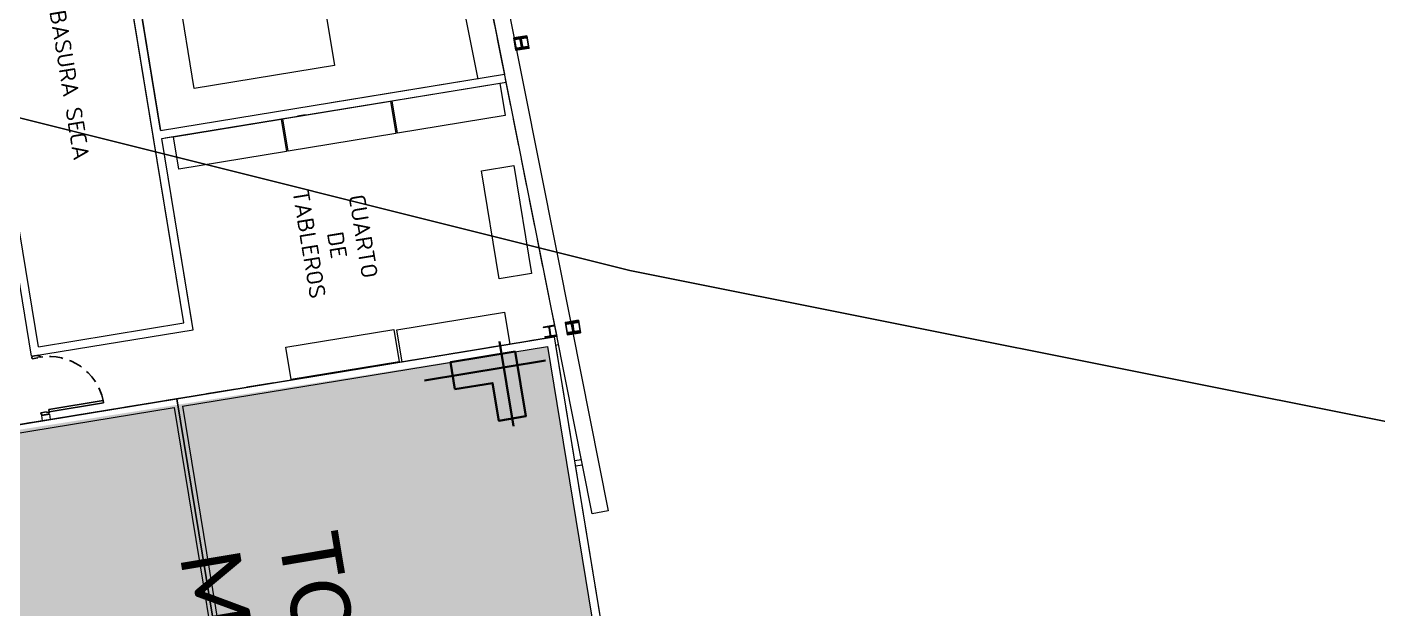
# Model space of a CAD drawing. Header units: metres. Extents: x 2 to 659295185, y -28 to 1124222152.
# Drawn here: x 655583.96 to 655608.68, y 1126581.82 to 1126592.46 of the extents above; entities that cross this region are included whole.
import ezdxf

# ---------------------------------------------------------------- set-up
doc = ezdxf.new("R2010")
doc.units = ezdxf.units.M
doc.header["$MEASUREMENT"] = 0
for name, pattern in [('CCSM_C1_CUERPO BJ$0$CONTINUA', [0]), ('CCSM_C1_CUERPO BJ$0$DASHED', [0.75, 0.5, -0.25]), ('CCSM_C1_CUERPO CK$0$CONTINUA', [0]), ('CONTINUA', [0]), ('DASHDOT', [1, 0.5, -0.25, 0, -0.25])]:
    doc.linetypes.add(name, pattern=pattern)
doc.layers.get('0').update_dxf_attribs({"linetype": 'CONTINUOUS'})
for name, color, linetype in [('CCSM_C1_CUERPO BJ$0$A-EQUIPOS', 9, 'CONTINUOUS'), ('CCSM_C1_CUERPO BJ$0$A-PARED', 2, 'CCSM_C1_CUERPO BJ$0$CONTINUA'), ('CCSM_C1_CUERPO BJ$0$A-PROYECCIONES', 5, 'CCSM_C1_CUERPO BJ$0$DASHED'), ('CCSM_C1_CUERPO BJ$0$A-PUERTA', 5, 'CCSM_C1_CUERPO BJ$0$CONTINUA'), ('CCSM_C1_CUERPO BJ$0$A-TEXTOS AREAS', 8, 'CONTINUOUS'), ('CCSM_C1_CUERPO BJ$0$E-CM', 3, 'CONTINUOUS'), ('CCSM_C1_CUERPO CK$0$A-PARED', 2, 'CCSM_C1_CUERPO CK$0$CONTINUA'), ('CCSM_XREF ESTRUCTURA15$0$E_PLANCHAS B', 67, 'CONTINUOUS'), ('Parcelas', 140, 'CONTINUOUS')]:
    doc.layers.add(name, color=color, linetype=linetype)
doc.layers.add('CCSM_C1_CUERPO CK$0$A-AREAS COMERCIALES', color=151, linetype='CONTINUOUS', plot=False)
for name, color, linetype, lineweight in [('CCSM_XREF ESTRUCTURA15$0$E-CB-COLUMNA', 2, 'CONTINUOUS', 35), ('CCSM_XREF ESTRUCTURA15$0$E-CC-COLUMNA', 2, 'CONTINUOUS', 35), ('LOCALES ASIGNADOS', 41, 'DASHDOT', 0), ('NOMBRES LOCATARIOS', 7, 'CONTINUA', 0)]:
    doc.layers.add(name, color=color, linetype=linetype, lineweight=lineweight)
doc.styles.add('CCSM_C1_CUERPO BJ$0$ROMANS', font='romans__.ttf')
doc.styles.get("Standard").update_dxf_attribs({"font": 'tahoma.ttf'})

# ---------------------------------------------------------------- blocks, each defined once
blk = doc.blocks.new('CCSM_C1_CUERPO BJ$0$HEA200')
blk.add_lwpolyline([(3, 28), (3, 162, -0.410123), (21, 180), (100, 180), (100, 190), (-100, 190), (-100, 180), (-21, 180, -0.410123), (-3, 162), (-3, 28, -0.410123), (-21, 10), (-100, 10), (-100, 0), (100, 0), (100, 10), (21, 10, -0.418316), (3, 28)], format="xyb")
blk = doc.blocks.new('CCSM_C1_CUERPO BJ$0$P-DER 110-15')
for p, q in [((-0.045, 1.01), (-0.085, 1.01)), ((-0.085, 0), (-0.085, 1.01)), ((-0.045, 1.01), (-0.045, 0)), ((-0.015, 0), (-0.035, 0)), ((-0.015, -0.015), (-0.015, 0)), ((-1.1, -0.015), (-1.085, -0.015)), ((-1.1, -0.015), (-1.1, -0.135)), ((-1.1, -0.135), (-1.085, -0.135)), ((-1.085, 0), (-1.065, 0)), ((-1.085, -0.015), (-1.085, 0)), ((-1.085, -0.135), (-1.085, -0.15)), ((-1.085, -0.15), (-1.05, -0.15)), ((-1.065, 0), (-1.065, -0.045)), ((-1.065, -0.045), (-1.05, -0.045)), ((-1.05, -0.045), (-1.05, -0.15)), ((-0.045, 0), (-0.085, 0)), ((-0.035, -0.045), (-0.05, -0.045)), ((-0.05, -0.045), (-0.05, -0.15)), ((-0.015, -0.15), (-0.05, -0.15)), ((-0.035, 0), (-0.035, -0.045)), ((0, -0.015), (-0.015, -0.015)), ((0, -0.135), (-0.015, -0.135)), ((-0.015, -0.135), (-0.015, -0.15)), ((0, -0.015), (0, -0.135))]:
    blk.add_line(p, q)
at = {"color": 8, "linetype": 'CCSM_C1_CUERPO BJ$0$DASHED', "ltscale": 0.5}
blk.add_arc((-0.045, 0), 1.011, 92.268, 180, dxfattribs=at)
blk = doc.blocks.new('CCSM_XREF ESTRUCTURA15$0$COLUM L 120x120')
at = {"color": 5}
for p, q in [((0, 1.095), (0, -0.482)), ((1.474, 0), (-0.774, 0))]:
    blk.add_line(p, q, dxfattribs=at)
blk.add_lwpolyline([(0.95, 0.25), (0.25, 0.25), (0.25, 0.95), (-0.25, 0.95), (-0.25, -0.25), (0.95, -0.25)], close=True)
blk = doc.blocks.new('CCSM_XREF ESTRUCTURA15$0$A$C76C44CDD')
at = {"layer": 'CCSM_XREF ESTRUCTURA15$0$E-CB-COLUMNA'}
blk.add_lwpolyline([(-0.128, 0.144), (-0.106, 0.011, -0.410123), (-0.121, -0.01), (-0.199, -0.022), (-0.197, -0.032), (0, 0), (-0.002, 0.01), (-0.08, -0.003, -0.410123), (-0.1, 0.012), (-0.122, 0.144, -0.410123), (-0.107, 0.165), (-0.029, 0.178), (-0.031, 0.187), (-0.228, 0.155), (-0.226, 0.145), (-0.149, 0.158, -0.418316), (-0.128, 0.143)], format="xyb", dxfattribs=at)
at = {"layer": 'CCSM_XREF ESTRUCTURA15$0$E_PLANCHAS B'}
blk.add_lwpolyline([(-0.014, 0.21), (0.023, -0.017), (-0.214, -0.055), (-0.251, 0.172)], close=True, dxfattribs=at)

msp = doc.modelspace()

# ---------------------------------------------------------------- hatches: boundary and pattern name
at = {"layer": 'LOCALES ASIGNADOS'}
msp.add_hatch(color=256, dxfattribs=at).paths.add_polyline_path([(655593.492, 1126586.61), (655595.4734, 1126574.5213), (655582.7926, 1126572.4429), (655580.799, 1126584.6056)])

# ---------------------------------------------------------------- linework, layer by layer
at = {"layer": 'CCSM_C1_CUERPO BJ$0$A-EQUIPOS', "lineweight": 5}
for p, q in [((655591.5444, 1126597.435), (655592.7069, 1126591.5995)), ((655591.054, 1126597.3374), (655592.2165, 1126591.5019))]:
    msp.add_line(p, q, dxfattribs=at)
for points in [[(655589.5901, 1126591.7558), (655587.0243, 1126591.3352), (655586.7332, 1126593.1115), (655589.2989, 1126593.5321)], [(655592.7198, 1126590.8376), (655590.7461, 1126590.5141), (655590.649, 1126591.1062), (655592.6227, 1126591.4297)], [(655592.7198, 1126590.8376), (655590.7461, 1126590.5141), (655590.649, 1126591.1062), (655592.6227, 1126591.4297)], [(655588.6462, 1126590.7775), (655590.6198, 1126591.101), (655590.7169, 1126590.5089), (655588.7432, 1126590.1854)], [(655588.6462, 1126590.7775), (655590.6198, 1126591.101), (655590.7169, 1126590.5089), (655588.7432, 1126590.1854)], [(655586.6432, 1126590.4492), (655588.6169, 1126590.7727), (655588.7139, 1126590.1806), (655586.7403, 1126589.8571)], [(655586.6432, 1126590.4492), (655588.6169, 1126590.7727), (655588.7139, 1126590.1806), (655586.7403, 1126589.8571)], [(655592.8779, 1126589.9209), (655593.2014, 1126587.9472), (655592.6093, 1126587.8502), (655592.2858, 1126589.8238)], [(655590.7323, 1126586.9139), (655592.706, 1126587.2374), (655592.8031, 1126586.6453), (655590.8294, 1126586.3218)], [(655588.7033, 1126586.5945), (655590.6769, 1126586.918), (655590.774, 1126586.3259), (655588.8003, 1126586.0024)]]:
    msp.add_lwpolyline(points, close=True, dxfattribs=at)
at = {"layer": 'CCSM_C1_CUERPO BJ$0$A-PARED', "lineweight": 5}
for p, q in [((655586.8352, 1126587.0389), (655585.2987, 1126596.4128)), ((655584.047, 1126586.4299), (655582.4618, 1126596.1013)), ((655584.1707, 1126586.6022), (655582.6343, 1126595.9761)), ((655589.0621, 1126590.85), (655588.9141, 1126590.8258)), ((655589.0621, 1126590.85), (655588.9141, 1126590.8258)), ((655587.0075, 1126586.9152), (655586.4331, 1126590.4192)), ((655584.047, 1126586.4299), (655587.0075, 1126586.9152)), ((655584.1707, 1126586.6022), (655586.8352, 1126587.0389)), ((655584.2249, 1126585.3444), (655584.3729, 1126585.3687)), ((655584.2249, 1126585.3444), (655584.2411, 1126585.2457)), ((655584.3729, 1126585.3687), (655584.3891, 1126585.27)), ((655594.1124, 1126584.5342), (655593.9879, 1126584.5138)), ((655594.1319, 1126584.4361), (655594.0041, 1126584.4151))]:
    msp.add_line(p, q, dxfattribs=at)
for points in [[(655593.6431, 1126586.8919), (655591.5435, 1126597.4349)], [(655591.8735, 1126597.318), (655593.9371, 1126586.9517)], [(655586.408, 1126590.5726), (655585.4225, 1126596.5849), (655584.7855, 1126596.4812)], [(655585.4468, 1126596.4371), (655586.4089, 1126590.5669), (655592.706, 1126591.5994)], [(655586.8347, 1126587.0421), (655585.2987, 1126596.4128), (655584.8098, 1126596.3332)], [(655589.5318, 1126591.0789), (655592.706, 1126591.5994)], [(655586.4331, 1126590.4192), (655592.7353, 1126591.4523)], [(655586.4915, 1126590.4288), (655592.7353, 1126591.4523)], [(655587.5819, 1126590.6073), (655589.4081, 1126590.9068)], [(655587.5819, 1126590.6073), (655589.4081, 1126590.9068)], [(655586.9827, 1126587.0664), (655586.4331, 1126590.4192)], [(655593.9373, 1126586.9505), (655594.6044, 1126583.5993), (655594.3102, 1126583.5408), (655593.6431, 1126586.8919)], [(655586.8065, 1126585.5142), (655593.4923, 1126586.6101)], [(655593.6633, 1126586.7901), (655590.3246, 1126586.2429)], [(655593.6633, 1126586.7901), (655590.3246, 1126586.2429)], [(655593.6403, 1126586.6344), (655593.6926, 1126586.6429)], [(655590.1766, 1126586.2186), (655580.985, 1126584.712), (655580.9407, 1126584.9821), (655580.7927, 1126584.9578), (655580.837, 1126584.6878), (655568.6985, 1126582.6982), (655568.7227, 1126582.5502), (655574.8165, 1126583.549)], [(655590.1766, 1126586.2186), (655585.5876, 1126585.4665)], [(655574.9645, 1126583.5732), (655586.6585, 1126585.49)]]:
    msp.add_lwpolyline(points, dxfattribs=at)
at = {"layer": 'CCSM_C1_CUERPO BJ$0$A-PROYECCIONES', "lineweight": 5}
msp.add_lwpolyline([(655580.7538, 1126591.0655), (655579.0901, 1126601.2156), (655590.424, 1126603.0632), (655591.3616, 1126598.3531), (655592.4265, 1126592.9787), (655593.4234, 1126587.9704), (655593.6633, 1126586.7901), (655581.774, 1126584.8413), (655580.7538, 1126591.0655)], dxfattribs=at)
at = {"layer": 'CCSM_C1_CUERPO CK$0$A-AREAS COMERCIALES', "lineweight": 5}
for points in [[(655586.7082, 1126585.6501), (655593.616, 1126586.7824), (655595.6864, 1126574.1509), (655594.4528, 1126573.9487), (655594.3881, 1126574.3435), (655588.7139, 1126573.4134)], [(655586.7082, 1126585.6501), (655588.7139, 1126573.4134), (655582.7929, 1126572.4429), (655580.7872, 1126584.6796)]]:
    msp.add_lwpolyline(points, close=True, dxfattribs=at)
at = {"layer": 'CCSM_C1_CUERPO CK$0$A-PARED', "lineweight": 5}
for points in [[(655586.8065, 1126585.5142), (655593.4923, 1126586.6101)], [(655593.4923, 1126586.6101), (655595.3443, 1126575.3109)], [(655593.6403, 1126586.6344), (655595.6864, 1126574.1509), (655595.6864, 1126574.1509)], [(655574.9645, 1126583.5732), (655586.6585, 1126585.49)], [(655586.6585, 1126585.49), (655588.6399, 1126573.4013)], [(655586.8065, 1126585.5142), (655588.7879, 1126573.4255)]]:
    msp.add_lwpolyline(points, dxfattribs=at)
at = {"layer": 'Parcelas', "lineweight": -3}
msp.add_lwpolyline([(655665, 1126303), (655670, 1126341), (655654, 1126424), (655641, 1126483), (655631, 1126535), (655619, 1126532), (655610, 1126585), (655595, 1126588), (655583, 1126591), (655553, 1126768)], dxfattribs=at)

# ---------------------------------------------------------------- block references
at = {"layer": 'CCSM_C1_CUERPO BJ$0$A-PUERTA', "lineweight": 5, "rotation": 279.3084424393538}
msp.add_blockref('CCSM_C1_CUERPO BJ$0$P-DER 110-15', (655584.3729, 1126585.3687), dxfattribs=at)
at = {"layer": 'CCSM_C1_CUERPO BJ$0$E-CM', "color": 8, "lineweight": 5, "xscale": 0.0009999999647109722, "yscale": 0.0009999999647109722, "zscale": 0.0009999999647109722, "rotation": 189.3084474079254}
msp.add_blockref('CCSM_C1_CUERPO BJ$0$HEA200', (655593.5191, 1126586.9793), dxfattribs=at)
at = {"layer": 'CCSM_XREF ESTRUCTURA15$0$E-CC-COLUMNA', "lineweight": 5, "rotation": 189.3084513215008}
msp.add_blockref('CCSM_XREF ESTRUCTURA15$0$COLUM L 120x120', (655592.6938, 1126586.2259), dxfattribs=at)
at = {"layer": 'CCSM_XREF ESTRUCTURA15$0$E_PLANCHAS B', "lineweight": 5}
for p in [(655593.1286, 1126592.0898), (655594.0711, 1126586.8772)]:
    msp.add_blockref('CCSM_XREF ESTRUCTURA15$0$A$C76C44CDD', p, dxfattribs=at)

# ---------------------------------------------------------------- texts
at = {"layer": 'CCSM_C1_CUERPO BJ$0$A-TEXTOS AREAS', "lineweight": 5, "insert": (655585.1154, 1126590.0498), "char_height": 0.3, "attachment_point": 3, "rotation": 279.30828, "style": 'CCSM_C1_CUERPO BJ$0$ROMANS'}
msp.add_mtext('BASURA SECA', dxfattribs=at)
at = {"layer": 'CCSM_C1_CUERPO BJ$0$A-TEXTOS AREAS', "lineweight": 5, "insert": (655590.0875, 1126589.7561), "char_height": 0.3, "width": 2.400032, "attachment_point": 1, "rotation": 279.30862, "style": 'CCSM_C1_CUERPO BJ$0$ROMANS'}
msp.add_mtext('\\pi0.34693;CUARTO \\P\\pi0.95501;DE \\P\\pi0.08773;TABLEROS', dxfattribs=at)
msp.add_mtext('\\pi0.34693;CUARTO \\P\\pi0.95501;DE \\P\\pi0.08773;TABLEROS', dxfattribs=at)
at = {"layer": 'NOMBRES LOCATARIOS', "insert": (655589.6498, 1126583.2664), "char_height": 1.1, "attachment_point": 1, "rotation": 279.52023}
msp.add_mtext_dynamic_manual_height_columns('{\\fCalibri|b0|i0|c0|p34;\\C7;TOTALLY MARCAS}', width=5.658115, gutter_width=25, heights=[0], dxfattribs=at)

doc.saveas('drawing.dxf')
